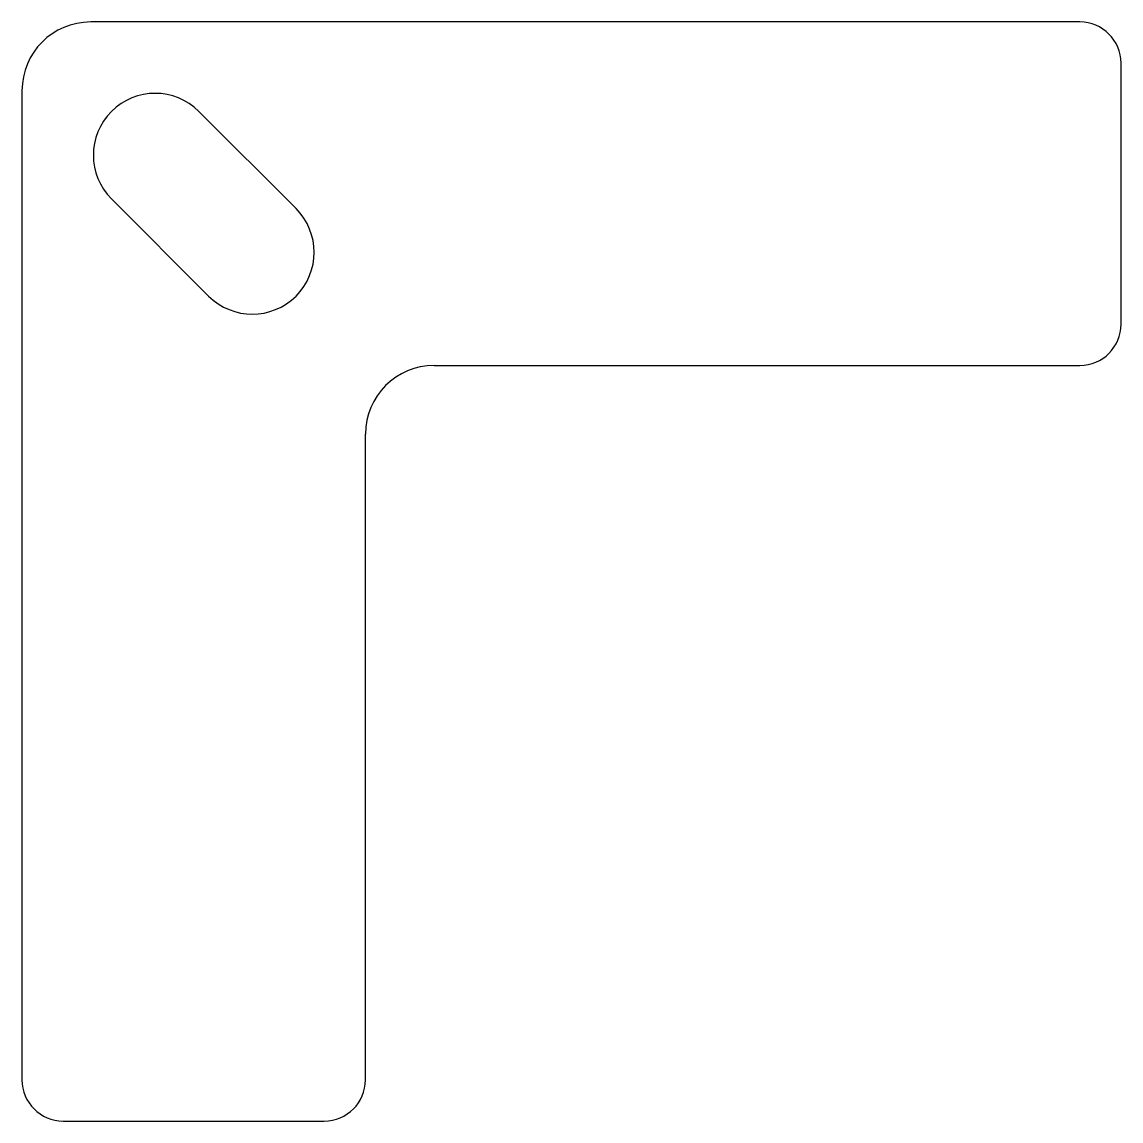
# Model space of a CAD drawing. Header units: millimetres. Extents: x 0 to 80, y 0 to 80.
import ezdxf

# ---------------------------------------------------------------- set-up
doc = ezdxf.new("R2010")
doc.units = ezdxf.units.MM

msp = doc.modelspace()

# ---------------------------------------------------------------- linework, layer by layer
at = {"color": 7, "linetype": 'Continuous', "lineweight": 25}
for p, q in [((77, 80), (5, 80)), ((80, 58), (80, 77)), ((0, 75), (0, 3)), ((19.95, 66.414), (12.879, 73.485)), ((6.515, 67.121), (13.586, 60.05)), ((30, 55), (77, 55)), ((25, 3), (25, 50)), ((3, 0), (22, 0))]:
    msp.add_line(p, q, dxfattribs=at)
for centre, radius, start, end in [((5, 75), 5, 90, 180), ((77, 77), 3, 0, 90), ((9.697, 70.303), 4.5, 45, 225), ((16.768, 63.232), 4.5, 225, 45), ((77, 58), 3, 270, 0), ((30, 50), 5, 90, 180), ((3, 3), 3, 180, 270), ((22, 3), 3, 270, 0)]:
    msp.add_arc(centre, radius, start, end, dxfattribs=at)

doc.saveas('drawing.dxf')
